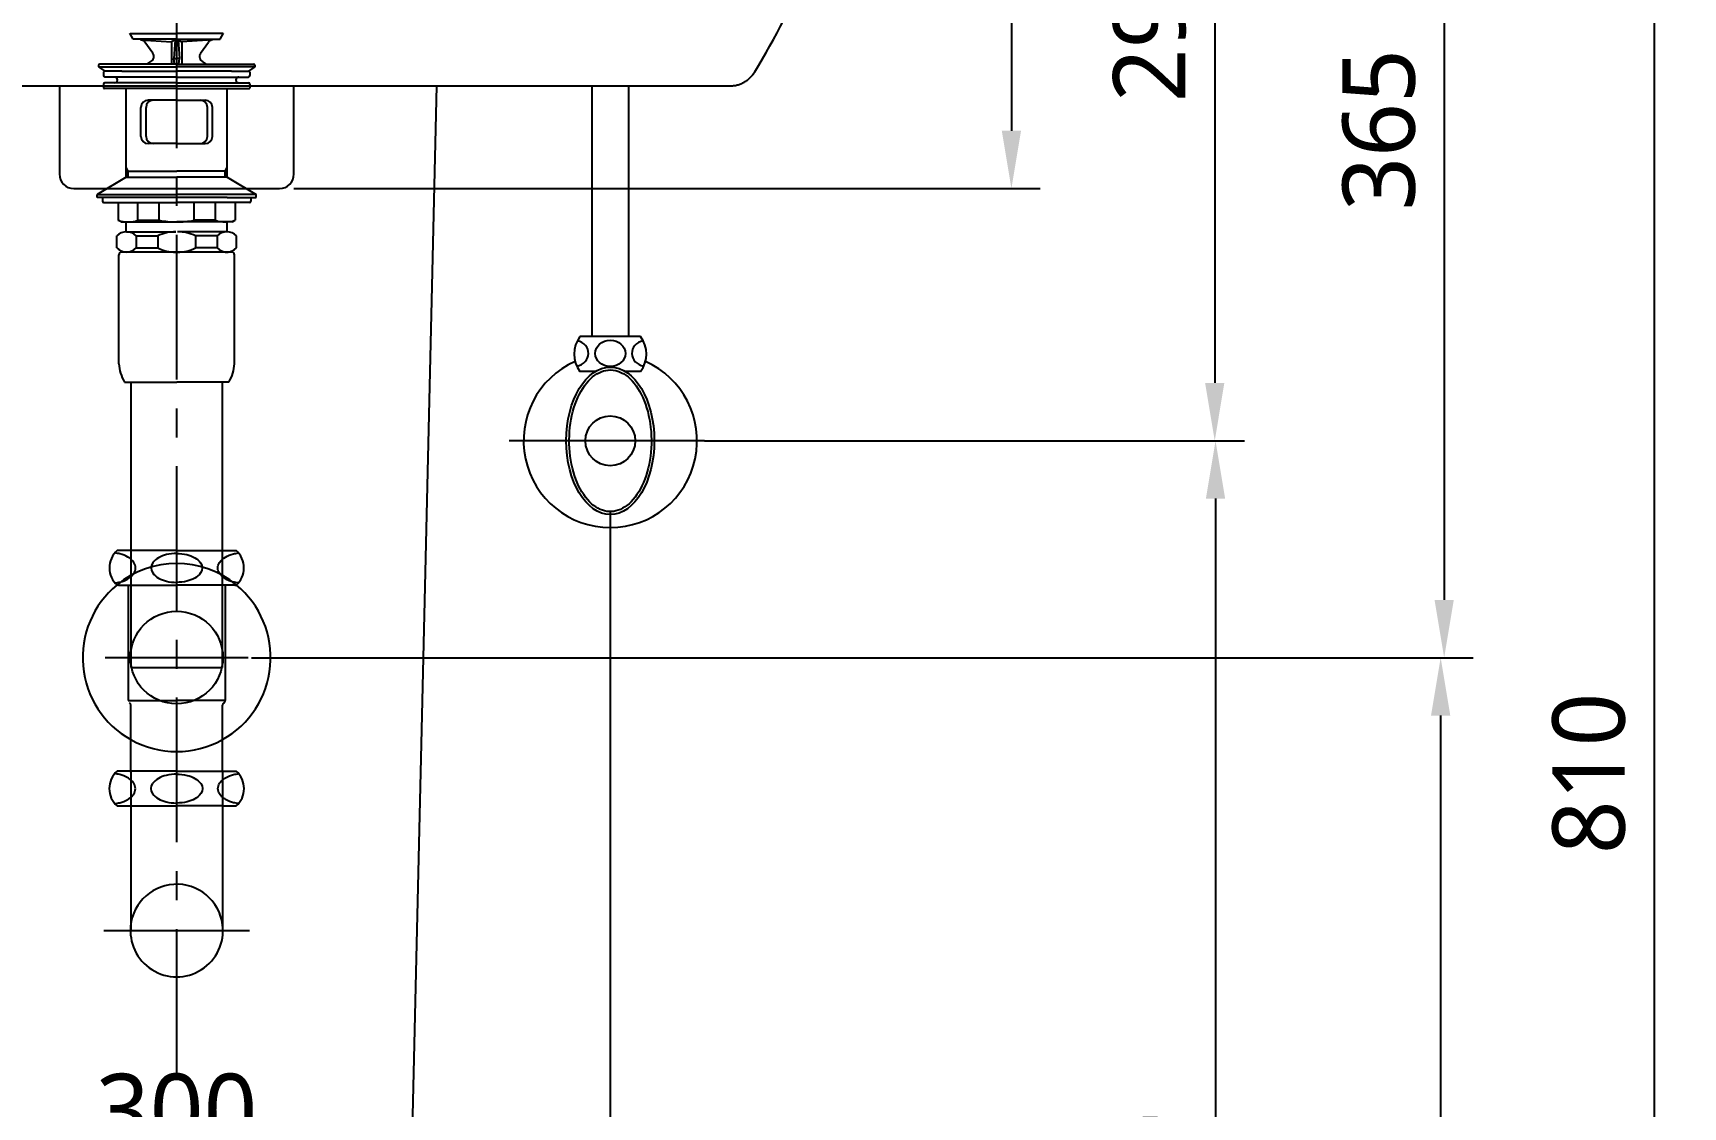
# Model space of a CAD drawing. Extents: x 10258 to 13358, y -4678 to -2578.
# Drawn here: x 11409 to 11979, y -4279 to -3908 of the extents above; entities that cross this region are included whole.
import ezdxf

# ---------------------------------------------------------------- set-up
doc = ezdxf.new("R2010")
doc.units = 0
doc.header["$LTSCALE"] = 20
doc.header["$MEASUREMENT"] = 0
doc.linetypes.add('CENTER', pattern=[2, 1.25, -0.25, 0.25, -0.25])
doc.layers.get('0').update_dxf_attribs({"linetype": 'CONTINUOUS'})
doc.layers.get('DEFPOINTS').update_dxf_attribs({"linetype": 'CONTINUOUS'})
for name, color, linetype in [('1', 1, 'CONTINUOUS'), ('3', 3, 'CONTINUOUS'), ('4', 4, 'CONTINUOUS'), ('6', 6, 'CONTINUOUS'), ('CENTER', 2, 'CENTER')]:
    doc.layers.add(name, color=color, linetype=linetype)
doc.styles.get("Standard").update_dxf_attribs({"font": 'NanumGothic.ttf'})
doc.dimstyles.get("Standard").update_dxf_attribs({"dimtxt": 2.5, "dimasz": 2, "dimexe": 2, "dimexo": 1, "dimgap": 1.5, "dimtad": 1, "dimdec": 0, "dimlfac": 10, "dimrnd": 0.5, "dimzin": 0, "dimdsep": 46, "dimtxsty": 'Standard', "dimcen": 0, "dimclrt": 2, "dimadec": 0, "dimazin": 0, "dimtfac": 1, "dimtdec": 0, "dimtmove": 0, "dimatfit": 3, "dimfxl": 1, "dimtolj": 1, "dimtzin": 0, "dimarcsym": 0})

# ---------------------------------------------------------------- blocks, each defined once
blk = doc.blocks.new('*D56')
at = {"color": 3, "lineweight": -2, "transparency": 16777216}
for p, q in [((11308.4, -4074.16), (11308.4, -4312.83)), ((11608.4, -4073.45), (11608.4, -4312.83)), ((11588.4, -4302.83), (11328.4, -4302.83))]:
    blk.add_line(p, q, dxfattribs=at)
at = {"color": 3, "transparency": 16777216}
for points in [[(11328.4, -4299.5), (11328.4, -4306.17), (11308.4, -4302.83)], [(11588.4, -4299.5), (11588.4, -4306.17), (11608.4, -4302.83)]]:
    blk.add_solid(points, dxfattribs=at)
at = {"layer": 'DEFPOINTS', "color": 0, "transparency": 16777216}
for p in [(11308.4, -4074.16), (11608.4, -4073.45), (11308.4, -4302.83)]:
    blk.add_point(p, dxfattribs=at)
at = {"color": 2, "transparency": 16777216, "insert": (11458.4, -4280.33), "char_height": 25, "attachment_point": 5}
blk.add_mtext('\\A1;300', dxfattribs=at)
blk = doc.blocks.new('*D60')
at = {"layer": '1', "color": 3, "lineweight": -2, "transparency": 16777216}
for p, q in [((11700.84, -3758.8), (11757.15, -3758.8)), ((11747.15, -3778.8), (11747.15, -3941.58)), ((11498.96, -3961.58), (11757.15, -3961.58))]:
    blk.add_line(p, q, dxfattribs=at)
at = {"layer": '1', "color": 3, "transparency": 16777216}
for points in [[(11743.82, -3778.8), (11750.49, -3778.8), (11747.15, -3758.8)], [(11743.82, -3941.58), (11750.49, -3941.58), (11747.15, -3961.58)]]:
    blk.add_solid(points, dxfattribs=at)
at = {"layer": 'DEFPOINTS', "color": 0, "transparency": 16777216}
for p in [(11700.84, -3758.8), (11498.96, -3961.58), (11747.15, -3961.58)]:
    blk.add_point(p, dxfattribs=at)
at = {"layer": '1', "color": 2, "transparency": 16777216, "insert": (11724.65, -3860.19), "char_height": 25, "attachment_point": 5, "rotation": 90}
blk.add_mtext('\\A1;200', dxfattribs=at)
blk = doc.blocks.new('*D61')
at = {"layer": '1', "color": 3, "lineweight": -2, "transparency": 16777216}
for p, q in [((11641.03, -4048.8), (11827.76, -4048.8)), ((11817.76, -4068.8), (11817.76, -4548.8)), ((11758.4, -4568.8), (11827.76, -4568.8))]:
    blk.add_line(p, q, dxfattribs=at)
at = {"layer": '1', "color": 3, "transparency": 16777216}
for points in [[(11814.42, -4068.8), (11821.09, -4068.8), (11817.76, -4048.8)], [(11814.42, -4548.8), (11821.09, -4548.8), (11817.76, -4568.8)]]:
    blk.add_solid(points, dxfattribs=at)
at = {"layer": 'DEFPOINTS', "color": 0, "transparency": 16777216}
for p in [(11641.03, -4048.8), (11758.4, -4568.8), (11817.76, -4568.8)]:
    blk.add_point(p, dxfattribs=at)
at = {"layer": '1', "color": 2, "transparency": 16777216, "insert": (11795.26, -4308.8), "char_height": 25, "attachment_point": 5, "rotation": 90}
blk.add_mtext('\\A1;520', dxfattribs=at)
blk = doc.blocks.new('*D62')
at = {"layer": '1', "color": 3, "lineweight": -2, "transparency": 16777216}
for p, q in [((11700.84, -3758.8), (11906.84, -3758.8)), ((11896.84, -3778.8), (11896.84, -4103.8)), ((11484.24, -4123.8), (11906.84, -4123.8))]:
    blk.add_line(p, q, dxfattribs=at)
at = {"layer": '1', "color": 3, "transparency": 16777216}
for points in [[(11893.51, -3778.8), (11900.17, -3778.8), (11896.84, -3758.8)], [(11893.51, -4103.8), (11900.17, -4103.8), (11896.84, -4123.8)]]:
    blk.add_solid(points, dxfattribs=at)
at = {"layer": 'DEFPOINTS', "color": 0, "transparency": 16777216}
for p in [(11700.84, -3758.8), (11484.24, -4123.8), (11896.84, -4123.8)]:
    blk.add_point(p, dxfattribs=at)
at = {"layer": '1', "color": 2, "transparency": 16777216, "insert": (11874.34, -3941.3), "char_height": 25, "attachment_point": 5, "rotation": 90}
blk.add_mtext('\\A1;365', dxfattribs=at)
blk = doc.blocks.new('*D63')
at = {"layer": '1', "color": 3, "lineweight": -2, "transparency": 16777216}
for p, q in [((11490.9, -4123.8), (11905.63, -4123.8)), ((11895.63, -4143.8), (11895.63, -4548.8)), ((11634.83, -4568.8), (11905.63, -4568.8))]:
    blk.add_line(p, q, dxfattribs=at)
at = {"layer": '1', "color": 3, "transparency": 16777216}
for points in [[(11892.29, -4143.8), (11898.96, -4143.8), (11895.63, -4123.8)], [(11892.29, -4548.8), (11898.96, -4548.8), (11895.63, -4568.8)]]:
    blk.add_solid(points, dxfattribs=at)
at = {"layer": 'DEFPOINTS', "color": 0, "transparency": 16777216}
for p in [(11490.9, -4123.8), (11634.83, -4568.8), (11895.63, -4568.8)]:
    blk.add_point(p, dxfattribs=at)
at = {"layer": '1', "color": 2, "transparency": 16777216, "insert": (11873.13, -4346.3), "char_height": 25, "attachment_point": 5, "rotation": 90}
blk.add_mtext('\\A1;445', dxfattribs=at)
blk = doc.blocks.new('*D64')
at = {"layer": '1', "color": 3, "lineweight": -2, "transparency": 16777216}
for p, q in [((11700.84, -3758.8), (11979.46, -3758.8)), ((11969.46, -3778.8), (11969.46, -4548.8)), ((11758.4, -4568.8), (11979.46, -4568.8))]:
    blk.add_line(p, q, dxfattribs=at)
at = {"layer": '1', "color": 3, "transparency": 16777216}
for points in [[(11966.13, -3778.8), (11972.79, -3778.8), (11969.46, -3758.8)], [(11966.13, -4548.8), (11972.79, -4548.8), (11969.46, -4568.8)]]:
    blk.add_solid(points, dxfattribs=at)
at = {"layer": 'DEFPOINTS', "color": 0, "transparency": 16777216}
for p in [(11700.84, -3758.8), (11758.4, -4568.8), (11969.46, -4568.8)]:
    blk.add_point(p, dxfattribs=at)
at = {"layer": '1', "color": 2, "transparency": 16777216, "insert": (11946.96, -4163.8), "char_height": 25, "attachment_point": 5, "rotation": 90}
blk.add_mtext('\\A1;810', dxfattribs=at)
blk = doc.blocks.new('*D66')
at = {"layer": '1', "color": 3, "lineweight": -2, "transparency": 16777216}
for p, q in [((11700.84, -3758.8), (11827.48, -3758.8)), ((11817.48, -3778.8), (11817.48, -4028.8)), ((11641.03, -4048.8), (11827.48, -4048.8))]:
    blk.add_line(p, q, dxfattribs=at)
at = {"layer": '1', "color": 3, "transparency": 16777216}
for points in [[(11814.14, -3778.8), (11820.81, -3778.8), (11817.48, -3758.8)], [(11814.14, -4028.8), (11820.81, -4028.8), (11817.48, -4048.8)]]:
    blk.add_solid(points, dxfattribs=at)
at = {"layer": 'DEFPOINTS', "color": 0, "transparency": 16777216}
for p in [(11700.84, -3758.8), (11641.03, -4048.8), (11817.48, -4048.8)]:
    blk.add_point(p, dxfattribs=at)
at = {"layer": '1', "color": 2, "transparency": 16777216, "insert": (11794.98, -3903.8), "char_height": 25, "attachment_point": 5, "rotation": 90}
blk.add_mtext('\\A1;290', dxfattribs=at)

msp = doc.modelspace()

# ---------------------------------------------------------------- linework, layer by layer
at = {"layer": '1', "color": 0, "linetype": 'Continuous'}
for p, q in [((11417.84416, -3926.08984), (11417.84416, -3956.5771)), ((11498.95527, -3956.5771), (11498.95527, -3926.08984))]:
    msp.add_line(p, q, dxfattribs=at)
at = {"layer": '1', "color": 7}
for centre, start, end in [((11422.84416, -3956.5771), 180, 270), ((11493.95527, -3956.5771), 270, 0)]:
    msp.add_arc(centre, 5, start, end, dxfattribs=at)
at = {"layer": '1', "color": 0, "linetype": 'Continuous'}
for points, knots in [([(11658.41537, -3921.18251), (11672.63574, -3897.57602), (11695.26184, -3846.68229), (11704.65557, -3791.77875), (11705.89973, -3764.0951)], [0, 0, 0, 0, 0.49861747, 1, 1, 1, 1]), ([(11649.73049, -3926.08973), (11650.16838, -3926.08973), (11650.60268, -3926.06148), (11651.24888, -3925.97774), (11651.4634, -3925.94291), (11651.89068, -3925.85932), (11652.10372, -3925.81049), (11652.73829, -3925.64318), (11653.14966, -3925.50557), (11653.9499, -3925.18015), (11654.33877, -3924.99234), (11654.90502, -3924.67255), (11655.09092, -3924.55959), (11655.45687, -3924.32063), (11655.63612, -3924.1951), (11656.1578, -3923.80423), (11656.48631, -3923.52332), (11657.10556, -3922.92164), (11657.39629, -3922.60088), (11657.80321, -3922.08894), (11657.9341, -3921.9129), (11658.18355, -3921.55364), (11658.30241, -3921.37006), (11658.41539, -3921.18252)], [0, 0, 0, 0, 0.125, 0.125, 0.1875, 0.1875, 0.25, 0.25, 0.375, 0.375, 0.5, 0.5, 0.5625, 0.5625, 0.625, 0.625, 0.75, 0.75, 0.875, 0.875, 0.9375, 0.9375, 1, 1, 1, 1])]:
    msp.add_open_spline(points, degree=3, knots=knots, dxfattribs=at)
at = {"layer": '3'}
for p, q in [((11443.39971, -3909.93685), (11442.16839, -3907.80414)), ((11442.28493, -3908.00599), (11458.39971, -3908.00599)), ((11474.5145, -3908.00599), (11458.39971, -3908.00599)), ((11473.39971, -3909.93685), (11474.63104, -3907.80414)), ((11458.39971, -3909.93685), (11443.39971, -3909.93685)), ((11445.91499, -3910.12114), (11456.64971, -3910.82251)), ((11450.12505, -3914.81614), (11447.40685, -3910.96317)), ((11458.39971, -3909.93685), (11456.64971, -3910.82251)), ((11456.64971, -3910.82251), (11456.64971, -3918.53685)), ((11457.88204, -3910.19884), (11457.44971, -3916.60672)), ((11458.39971, -3909.93685), (11473.39971, -3909.93685)), ((11458.39971, -3909.93685), (11460.14971, -3910.82251)), ((11458.91739, -3910.19884), (11459.34971, -3916.60672)), ((11470.88444, -3910.12114), (11460.14971, -3910.82251)), ((11460.14971, -3910.82251), (11460.14971, -3918.53685)), ((11466.67438, -3914.81614), (11469.39258, -3910.96317)), ((11431.39971, -3918.93685), (11431.39971, -3919.53685)), ((11431.39971, -3919.53685), (11433.54194, -3921.03685)), ((11431.39971, -3919.53685), (11458.39971, -3919.53685)), ((11441.09971, -3918.53685), (11431.79971, -3918.53685)), ((11439.39971, -3921.03685), (11433.29788, -3921.03685)), ((11439.39971, -3921.03685), (11458.39971, -3921.03685)), ((11458.39971, -3918.53685), (11441.09971, -3918.53685)), ((11448.04329, -3918.53685), (11449.49081, -3917.70112)), ((11457.65281, -3918.53685), (11457.44971, -3916.58253)), ((11457.44971, -3916.58253), (11458.39971, -3916.58253)), ((11459.34971, -3916.58253), (11458.39971, -3916.58253)), ((11458.39971, -3918.53685), (11475.69971, -3918.53685)), ((11485.39971, -3919.53685), (11458.39971, -3919.53685)), ((11477.39972, -3921.03685), (11458.39971, -3921.03685)), ((11459.14662, -3918.53685), (11459.34971, -3916.58253)), ((11468.75614, -3918.53685), (11467.30862, -3917.70112)), ((11475.69971, -3918.53685), (11484.99971, -3918.53685)), ((11477.39972, -3921.03685), (11483.50155, -3921.03685)), ((11485.39971, -3919.53685), (11483.25749, -3921.03685)), ((11485.39971, -3918.93685), (11485.39971, -3919.53685)), ((11433.09788, -3921.23685), (11433.09788, -3922.53685)), ((11433.09788, -3925.53685), (11433.09788, -3926.83685)), ((11458.39971, -3923.03685), (11433.59788, -3923.03685)), ((11458.39971, -3925.03685), (11433.59788, -3925.03685)), ((11458.39971, -3923.03685), (11483.20155, -3923.03685)), ((11458.39971, -3925.03685), (11483.20155, -3925.03685)), ((11483.70155, -3921.23685), (11483.70155, -3922.53685)), ((11483.70155, -3925.53685), (11483.70155, -3926.83685)), ((11458.39971, -3927.03685), (11433.29788, -3927.03685)), ((11440.89971, -3957.63126), (11440.89971, -3927.03685)), ((11458.39971, -3931.03685), (11448.52535, -3931.03685)), ((11458.39971, -3927.03685), (11483.50155, -3927.03685)), ((11458.39971, -3931.03685), (11468.27408, -3931.03685)), ((11475.89971, -3957.63126), (11475.89971, -3927.03685)), ((11446.02535, -3943.53685), (11446.02535, -3933.53685)), ((11447.79311, -3943.53685), (11447.79311, -3933.53685)), ((11469.00632, -3943.53685), (11469.00632, -3933.53685)), ((11470.77408, -3943.53685), (11470.77408, -3933.53685)), ((11458.39971, -3946.03685), (11448.52535, -3946.03685)), ((11458.39971, -3946.03685), (11468.27408, -3946.03685)), ((11441.59971, -3955.53685), (11440.89971, -3954.32442)), ((11475.19971, -3955.53685), (11475.89971, -3954.32442)), ((11440.89971, -3957.63126), (11430.89971, -3963.63126)), ((11440.89971, -3955.53685), (11458.39971, -3955.53685)), ((11440.89971, -3957.63126), (11458.39971, -3957.63126)), ((11441.59971, -3957.63126), (11441.59971, -3955.53685)), ((11475.89971, -3955.53685), (11458.39971, -3955.53685)), ((11475.89971, -3957.63126), (11458.39971, -3957.63126)), ((11475.19971, -3957.63126), (11475.19971, -3955.53685)), ((11475.89971, -3957.63126), (11485.89971, -3963.63126)), ((11430.89971, -3963.63126), (11458.39971, -3963.63126)), ((11430.89971, -3964.63126), (11430.89971, -3963.63126)), ((11440.89971, -3964.63126), (11430.89971, -3964.63126)), ((11432.70759, -3964.63126), (11432.70759, -3965.93126)), ((11433.20759, -3966.43126), (11438.20759, -3966.43126)), ((11438.20759, -3966.43126), (11458.39971, -3966.43126)), ((11438.20759, -3966.43126), (11438.20759, -3972.55391)), ((11475.89971, -3964.63126), (11440.89971, -3964.63126)), ((11444.98237, -3972.55391), (11444.98237, -3966.43126)), ((11452.38303, -3972.55391), (11452.38303, -3966.43126)), ((11485.89971, -3963.63126), (11458.39971, -3963.63126)), ((11478.59184, -3966.43126), (11458.39971, -3966.43126)), ((11464.4164, -3972.55391), (11464.4164, -3966.43126)), ((11471.81706, -3972.55391), (11471.81706, -3966.43126)), ((11475.89971, -3964.63126), (11485.89971, -3964.63126)), ((11478.59184, -3966.43126), (11478.59184, -3972.55391)), ((11483.59184, -3966.43126), (11478.59184, -3966.43126)), ((11484.09184, -3964.63126), (11484.09184, -3965.93126)), ((11485.89971, -3964.63126), (11485.89971, -3963.63126)), ((11437.65602, -3982.09348), (11437.65602, -3977.98023)), ((11439.20759, -3973.13126), (11438.20759, -3972.55391)), ((11439.20759, -3973.13126), (11440.60759, -3973.13126)), ((11440.60759, -3973.13126), (11458.39971, -3973.13126)), ((11440.89971, -3976.5425), (11440.89971, -3973.13126)), ((11441.04341, -3976.53685), (11458.15602, -3976.53685)), ((11444.4308, -3977.98023), (11451.83146, -3977.98023)), ((11444.4308, -3977.98023), (11444.4308, -3982.09348)), ((11444.98237, -3972.55391), (11452.38303, -3972.55391)), ((11451.83146, -3977.98023), (11451.83146, -3982.09348)), ((11476.19184, -3973.13126), (11458.39971, -3973.13126)), ((11475.75602, -3976.53685), (11458.64341, -3976.53685)), ((11471.81706, -3972.55391), (11464.4164, -3972.55391)), ((11464.96797, -3977.98023), (11464.96797, -3982.09348)), ((11472.36863, -3977.98023), (11464.96797, -3977.98023)), ((11472.36863, -3977.98023), (11472.36863, -3982.09348)), ((11475.89971, -3976.5425), (11475.89971, -3973.13126)), ((11477.59184, -3973.13126), (11476.19184, -3973.13126)), ((11477.59184, -3973.13126), (11478.59184, -3972.55391)), ((11479.14341, -3982.09348), (11479.14341, -3977.98023)), ((11458.39971, -3983.53685), (11439.39971, -3983.53685)), ((11444.4308, -3982.09348), (11451.83146, -3982.09348)), ((11475.75602, -3983.53685), (11458.39971, -3983.53685)), ((11472.36863, -3982.09348), (11464.96797, -3982.09348)), ((11475.19971, -3983.53685), (11475.75602, -3983.53685)), ((11475.75602, -3983.53685), (11476.15602, -3983.53685)), ((11477.39971, -3983.53685), (11475.89971, -3983.53685)), ((11438.39971, -4022.1392), (11438.39971, -3984.53685)), ((11478.39971, -4022.1392), (11478.39971, -3984.53685)), ((11478.39971, -3989.90109), (11478.39971, -3984.53685)), ((11440.39972, -4028.53685), (11458.39971, -4028.53685)), ((11442.52471, -4028.53685), (11442.52471, -4127.20685)), ((11476.39971, -4028.53685), (11458.39971, -4028.53685)), ((11474.27471, -4127.20685), (11474.27471, -4028.53685)), ((11442.52471, -4127.20685), (11474.27471, -4127.20685))]:
    msp.add_line(p, q, dxfattribs=at)
at = {"layer": '3', "color": 0}
for p, q in [((11267.13074, -3926.08973), (11649.73049, -3926.08973)), ((11338.25029, -3926.08973), (11578.54914, -3926.08973)), ((11533.39971, -4568.79806), (11548.39971, -3926.08973)), ((11422.84416, -3961.5771), (11493.95527, -3961.5771))]:
    msp.add_line(p, q, dxfattribs=at)
at = {"layer": '3'}
for centre, radius, start, end in [((11445.7726, -3912.1161), 2, 35.2023251, 86.2618095), ((11448.49081, -3915.96907), 2, 300, 35.2023251), ((11468.30862, -3915.96907), 2, 144.7976749, 240), ((11471.02682, -3912.1161), 2, 93.7381905, 144.7976749), ((11431.79971, -3918.93685), 0.4, 90, 180), ((11433.29788, -3921.23685), 0.2, 90, 180), ((11483.50155, -3921.23685), 0.2, 0, 90), ((11484.99971, -3918.93685), 0.4, 0, 90), ((11433.59788, -3922.53685), 0.5, 180, 270), ((11433.59788, -3925.53685), 0.5, 90, 180), ((11436.89971, -3924.03685), 1, 270, 90), ((11479.89971, -3924.03685), 1, 90, 270), ((11483.20155, -3922.53685), 0.5, 270, 0), ((11483.20155, -3925.53685), 0.5, 0, 90), ((11433.29788, -3926.83685), 0.2, 180, 270), ((11448.52535, -3933.53685), 2.5, 90, 180), ((11450.29311, -3933.53685), 2.5, 90, 180), ((11466.50632, -3933.53685), 2.5, 0, 90), ((11468.27408, -3933.53685), 2.5, 0, 90), ((11483.50155, -3926.83685), 0.2, 270, 0), ((11448.52535, -3943.53685), 2.5, 180, 270), ((11450.29311, -3943.53685), 2.5, 180, 270), ((11466.50632, -3943.53685), 2.5, 270, 0), ((11468.27408, -3943.53685), 2.5, 270, 0), ((11433.20759, -3965.93126), 0.5, 180, 270), ((11483.59184, -3965.93126), 0.5, 270, 0), ((11441.04341, -3981.24465), 4.70435, 43.9409373, 136.0590627), ((11441.59498, -3962.95205), 10.18185, 250.567925, 289.432075), ((11457.93382, -3990.14133), 13.60629, 89.0642953, 116.6471866), ((11458.20757, -3943.67893), 29.45658, 258.5955662, 270.3737354), ((11458.59186, -3943.67893), 29.45658, 269.6262646, 281.4044338), ((11458.86561, -3990.14133), 13.60629, 63.3528134, 90.9357047), ((11475.20445, -3962.95205), 10.18185, 250.567925, 289.432075), ((11475.75602, -3981.24465), 4.70435, 43.9409373, 136.0590627), ((11441.04341, -3978.82905), 4.70435, 223.9409373, 316.0590627), ((11439.39971, -3984.53685), 1, 90, 180), ((11457.93382, -3969.93237), 13.60629, 243.3528134, 270.9357047), ((11458.86561, -3969.93237), 13.60629, 269.0642953, 296.6471866), ((11475.75602, -3978.82905), 4.70435, 223.9409373, 316.0590627), ((11477.39971, -3984.53685), 1, 0, 90), ((11451.38812, -4021.59027), 13, 182.4200434, 212.3000082), ((11465.41131, -4021.59027), 13, 327.6999918, 357.5799566)]:
    msp.add_arc(centre, radius, start, end, dxfattribs=at)
at = {"layer": '4'}
for p, q in [((11442.14971, -4086.76249), (11437.85821, -4086.76249)), ((11458.39971, -4086.76249), (11442.14971, -4086.76249)), ((11458.39971, -4086.76249), (11474.64971, -4086.76249)), ((11474.64971, -4086.76249), (11478.94122, -4086.76249)), ((11438.24971, -4098.76249), (11437.85821, -4098.76249)), ((11438.24971, -4098.76249), (11458.39971, -4098.76249)), ((11441.59971, -4098.76249), (11441.59971, -4138.54261)), ((11478.54971, -4098.76249), (11458.39971, -4098.76249)), ((11475.19971, -4098.76249), (11475.19971, -4138.54261)), ((11478.54971, -4098.76249), (11478.94122, -4098.76249)), ((11483.17475, -4123.80126), (11433.62468, -4123.80126)), ((11441.59971, -4138.54261), (11458.39971, -4138.54261)), ((11442.52471, -4163.36668), (11442.52471, -4140.18749)), ((11475.19971, -4138.54261), (11458.39971, -4138.54261)), ((11474.27471, -4163.36668), (11474.27471, -4140.18749)), ((11442.52471, -4163.06249), (11437.78026, -4163.06249)), ((11458.32177, -4163.06249), (11442.52471, -4163.06249)), ((11442.52471, -4163.36668), (11442.52471, -4218.26249)), ((11458.47766, -4163.06249), (11474.27471, -4163.06249)), ((11474.27471, -4163.06249), (11479.01917, -4163.06249)), ((11474.27471, -4163.36668), (11474.27471, -4218.26249)), ((11437.78026, -4175.06249), (11442.52471, -4175.06249)), ((11442.52471, -4175.06249), (11458.32177, -4175.06249)), ((11458.32177, -4172.43749), (11458.39971, -4172.43749)), ((11458.47766, -4172.43749), (11458.39971, -4172.43749)), ((11474.27471, -4175.06249), (11458.47766, -4175.06249)), ((11474.27471, -4175.06249), (11479.01917, -4175.06249)), ((11483.57318, -4218.26249), (11433.22625, -4218.26249))]:
    msp.add_line(p, q, dxfattribs=at)
for points in [[(11444.20489, -4092.76249, 0.15521739), (11443.61439, -4090.90616, 0.106747244), (11441.55269, -4089.01549, 0.07304301), (11438.78282, -4087.89747, 0.028511088), (11437.05407, -4087.58146, 0.05952259)], [(11450.11942, -4091.02355, 0.327290453), (11450.11942, -4094.50142, 0.106373385), (11452.14222, -4096.29802, 0.071219107), (11454.84217, -4097.35174, 0.057537424), (11458.39971, -4097.76249, 0.057537424)], [(11458.39971, -4087.76249, 0.057537424), (11454.84217, -4088.17323, 0.071219107), (11452.14222, -4089.22695, 0.106373365), (11450.11942, -4091.02355, 0.159482965)], [(11458.39971, -4087.76249, -0.057537424), (11461.95726, -4088.17323, -0.071219107), (11464.65721, -4089.22695, -0.106373365), (11466.68001, -4091.02355, -0.159482965)], [(11466.68001, -4091.02355, -0.327290453), (11466.68001, -4094.50142, -0.106373385), (11464.65721, -4096.29802, -0.071219107), (11461.95726, -4097.35174, -0.057537424), (11458.39971, -4097.76249, -0.057537424)], [(11472.59454, -4092.76249, -0.15521739), (11473.18504, -4090.90616, -0.106747244), (11475.24674, -4089.01549, -0.07304301), (11478.01661, -4087.89747, -0.028511088), (11479.74536, -4087.58146, -0.05952259)], [(11437.05407, -4097.94352, 0.028511088), (11438.78282, -4097.62751, 0.07304301), (11441.55269, -4096.50949, 0.106747244), (11443.61439, -4094.61881, 0.15521739), (11444.20489, -4092.76249, 0.15521739)], [(11479.74536, -4097.94352, -0.028511088), (11478.01661, -4097.62751, -0.07304301), (11475.24674, -4096.50949, -0.106747244), (11473.18504, -4094.61881, -0.15521739), (11472.59454, -4092.76249, -0.15521739)], [(11442.52471, -4166.07702, 0.049056062), (11441.47474, -4165.31549, 0.07304301), (11438.70487, -4164.19747, 0.028511088), (11436.97612, -4163.88146)], [(11444.12694, -4169.06249, 0.15521739), (11443.53644, -4167.20616, 0.054411203), (11442.5833, -4166.12961, 0.054411203)], [(11458.39971, -4164.06268, 0.058789896), (11454.76422, -4164.47323, 0.071219107), (11452.06427, -4165.52695, 0.106373365), (11450.04147, -4167.32355, 0.159482965)], [(11458.39971, -4164.06268, -0.058789896), (11462.03521, -4164.47323, -0.071219107), (11464.73516, -4165.52695, -0.106373365), (11466.75796, -4167.32355, -0.159482965)], [(11472.67249, -4169.06249, -0.15521739), (11473.26299, -4167.20616, -0.054949864), (11474.22668, -4166.12005, -0.054949864)], [(11474.27471, -4166.07702, -0.049056062), (11475.32469, -4165.31549, -0.07304301), (11478.09456, -4164.19747, -0.028511088), (11479.82331, -4163.88146)], [(11436.97612, -4174.24352, 0.028511088), (11438.70487, -4173.92751, 0.07304301), (11441.47474, -4172.80949, 0.049056062), (11442.52471, -4172.04795, 0.049056062)], [(11442.58506, -4171.99377, 0.054320903), (11443.53644, -4170.91881, 0.15521739), (11444.12694, -4169.06249)], [(11450.04147, -4167.32355, 0.327290453), (11450.04147, -4170.80142, 0.106373385), (11452.06427, -4172.59802, 0.071219107), (11454.76422, -4173.65174, 0.057537424), (11458.32177, -4174.06249, 0.057537424)], [(11466.75796, -4167.32355, -0.327290453), (11466.75796, -4170.80142, -0.106373385), (11464.73516, -4172.59802, -0.071219107), (11462.03521, -4173.65174, -0.057537424), (11458.47766, -4174.06249, -0.057537424)], [(11474.21863, -4171.99764, -0.054539036), (11473.26299, -4170.91881, -0.15521739), (11472.67249, -4169.06249)], [(11479.82331, -4174.24352, -0.028511088), (11478.09456, -4173.92751, -0.07304301), (11475.32469, -4172.80949, -0.049056062), (11474.27471, -4172.04795, -0.049056062)]]:
    msp.add_lwpolyline(points, format="xyb", dxfattribs=at)
msp.add_circle((11458.39971, -4123.76249), 16, dxfattribs=at)
for centre, radius, start, end in [((11443.14971, -4092.76249), 8, 131.4096221, 228.5903779), ((11458.39971, -4123.76249), 32.5, 50.5529208, 129.4470792), ((11473.64971, -4092.76249), 8, 311.4096221, 48.5903779), ((11458.39971, -4123.76249), 32.5, 129.4470792, 240.760487), ((11458.39971, -4123.76249), 32.5, 299.239513, 50.5529208), ((11441.59971, -4140.18749), 0.925, 0, 58.7025878), ((11475.19971, -4140.18749), 0.925, 121.2974122, 180), ((11474.19971, -4138.54261), 1, 301.2974122, 0), ((11458.39971, -4123.76249), 32.5, 240.760487, 299.239513), ((11443.07177, -4169.06249), 8, 131.4096221, 228.5903779), ((11473.72766, -4169.06249), 8, 311.4096221, 48.5903779), ((11458.39971, -4218.13749), 16, 7.1666434, 180), ((11458.39971, -4218.13749), 16, 172.8333566, 7.1666434)]:
    msp.add_arc(centre, radius, start, end, dxfattribs=at)
at = {"layer": '6'}
for p, q in [((11602.04971, -3926.08973), (11602.04971, -4012.79626)), ((11614.74971, -3926.08973), (11614.74971, -4012.79626)), ((11614.74971, -4012.79626), (11597.89971, -4012.79626)), ((11618.89971, -4012.79626), (11614.74971, -4012.79626)), ((11603.25952, -4024.79626), (11597.89971, -4024.79626)), ((11618.89971, -4024.79626), (11613.53991, -4024.79626)), ((11641.02629, -4048.79626), (11573.43059, -4048.79626))]:
    msp.add_line(p, q, dxfattribs=at)
msp.add_circle((11608.39971, -4048.79626), 8.61509, dxfattribs=at)
for centre, radius, start, end in [((11605.89971, -4018.79626), 10, 143.1301024, 216.8698976), ((11610.89971, -4018.79626), 10, 323.1301024, 36.8698976), ((11608.39971, -4048.79626), 30, 113.9172512, 66.0827488)]:
    msp.add_arc(centre, radius, start, end, dxfattribs=at)
for centre, major_axis, start_param, end_param in [((11595.62645, -4018.56867), (-5.22946, 0), 1.800504354, 4.443057795), ((11621.08239, -4018.56867), (5.22946, 0), 1.82411945, 4.498970222)]:
    msp.add_ellipse(centre, major_axis=major_axis, ratio=0.866391406, start_param=start_param, end_param=end_param, dxfattribs=at)
for centre, major_axis, ratio in [((11608.39971, -4018.56867), (5.22946, 0), 0.866391406), ((11608.39971, -4048.79626), (0, 25.5), 0.596528766)]:
    msp.add_ellipse(centre, major_axis=major_axis, ratio=ratio, dxfattribs=at)
msp.add_open_spline([(11608.39971, -4024.29626), (11606.31932, -4024.29626), (11604.21957, -4025.10537), (11600.32335, -4028.35042), (11598.55113, -4030.79055), (11595.82527, -4036.81926), (11594.8736, -4040.39867), (11594.0232, -4047.91381), (11594.12453, -4051.84354), (11595.35642, -4059.20096), (11596.48691, -4062.62249), (11599.49934, -4068.21171), (11601.37721, -4070.36894), (11605.38236, -4073.01127), (11607.48788, -4073.51286), (11611.64338, -4072.91106), (11613.72512, -4071.7882), (11617.47633, -4067.9562), (11619.12507, -4065.2521), (11621.53945, -4058.83073), (11622.30423, -4055.12148), (11622.7659, -4047.50704), (11622.46275, -4043.60778), (11620.85992, -4036.46536), (11619.56035, -4033.22865), (11616.28946, -4028.12186), (11614.32574, -4026.26311), (11611.00802, -4024.61094), (11609.70251, -4024.29626), (11608.39971, -4024.29626)], degree=3, knots=[0, 0, 0, 0, 0.461109739, 0.461109739, 0.922219478, 0.922219478, 1.383329216, 1.383329216, 1.844438955, 1.844438955, 2.305548694, 2.305548694, 2.766658433, 2.766658433, 3.227768172, 3.227768172, 3.688877911, 3.688877911, 4.149987649, 4.149987649, 4.611097388, 4.611097388, 5.072207127, 5.072207127, 5.533316866, 5.533316866, 5.994426605, 5.994426605, 6.283185307, 6.283185307, 6.283185307, 6.283185307], dxfattribs=at)
at = {"layer": 'CENTER', "color": 2, "linetype": 'CENTER', "ltscale": 2}
msp.add_line((11458.39971, -4267.61388), (11458.39971, -3731.09164), dxfattribs=at)

# ---------------------------------------------------------------- dimensions: what is measured, and where the dimension line sits
dim = msp.add_linear_dim(base=(11308.39971, -4302.83497), p1=(11608.39971, -4073.45479), p2=(11308.39971, -4074.16479), dimstyle='Standard', override={"dimtxt": 25, "dimasz": 20, "dimexe": 10, "dimexo": 0, "dimgap": 10, "dimdec": 4, "dimlfac": 1, "dimzin": 8, "dimclrd": 3, "dimclre": 3, "dimtdec": 4})
dim.commit()
dim.dimension.update_dxf_attribs({"geometry": '*D56', "text_midpoint": (11458.39971, -4302.83497), "dimtype": 160})
at = {"layer": '1'}
for base, p1, p2, override, picture, middle in [((11896.84155, -4123.80126), (11700.83539, -3758.79806), (11484.2357, -4123.80126), {"dimtxt": 25, "dimasz": 20, "dimexe": 10, "dimexo": 0, "dimgap": 10, "dimlfac": 1, "dimzin": 8, "dimclrd": 3, "dimclre": 3}, '*D62', (11874.34155, -3941.29966)), ((11817.47707, -4048.79626), (11700.83539, -3758.79806), (11641.02629, -4048.79626), {"dimtxt": 25, "dimasz": 20, "dimexe": 10, "dimexo": 0, "dimgap": 10, "dimlfac": 1, "dimzin": 8, "dimclrd": 3, "dimclre": 3, "dimarcsym": 1}, '*D66', (11794.97707, -3903.79716)), ((11969.45943, -4568.79806), (11700.83539, -3758.79806), (11758.39971, -4568.79806), {"dimtxt": 25, "dimasz": 20, "dimexe": 10, "dimexo": 0, "dimgap": 10, "dimlfac": 1, "dimzin": 8, "dimclrd": 3, "dimclre": 3}, '*D64', (11946.95943, -4163.79806)), ((11817.75621, -4568.79806), (11641.02629, -4048.79626), (11758.39971, -4568.79806), {"dimtxt": 25, "dimasz": 20, "dimexe": 10, "dimexo": 0, "dimgap": 10, "dimlfac": 1, "dimzin": 8, "dimclrd": 3, "dimclre": 3}, '*D61', (11795.25621, -4308.79716)), ((11895.62694, -4568.79806), (11490.89969, -4123.80126), (11634.83037, -4568.79806), {"dimtxt": 25, "dimasz": 20, "dimexe": 10, "dimexo": 0, "dimgap": 10, "dimlfac": 1, "dimzin": 8, "dimclrd": 3, "dimclre": 3}, '*D63', (11873.12694, -4346.29966))]:
    dim = msp.add_linear_dim(base=base, p1=p1, p2=p2, angle=90, dimstyle='Standard', override=override, dxfattribs=at)
    dim.commit()
    dim.dimension.update_dxf_attribs({"geometry": picture, "text_midpoint": middle})
dim = msp.add_linear_dim(base=(11747.15185, -3961.5771), p1=(11700.83539, -3758.79806), p2=(11498.95527, -3961.5771), angle=90, text='200', dimstyle='Standard', override={"dimtxt": 25, "dimasz": 20, "dimexe": 10, "dimexo": 0, "dimgap": 10, "dimlfac": 1, "dimzin": 8, "dimclrd": 3, "dimclre": 3}, dxfattribs=at)
dim.commit()
dim.dimension.update_dxf_attribs({"geometry": '*D60', "text_midpoint": (11724.65185, -3860.18758)})

doc.saveas('drawing.dxf')
